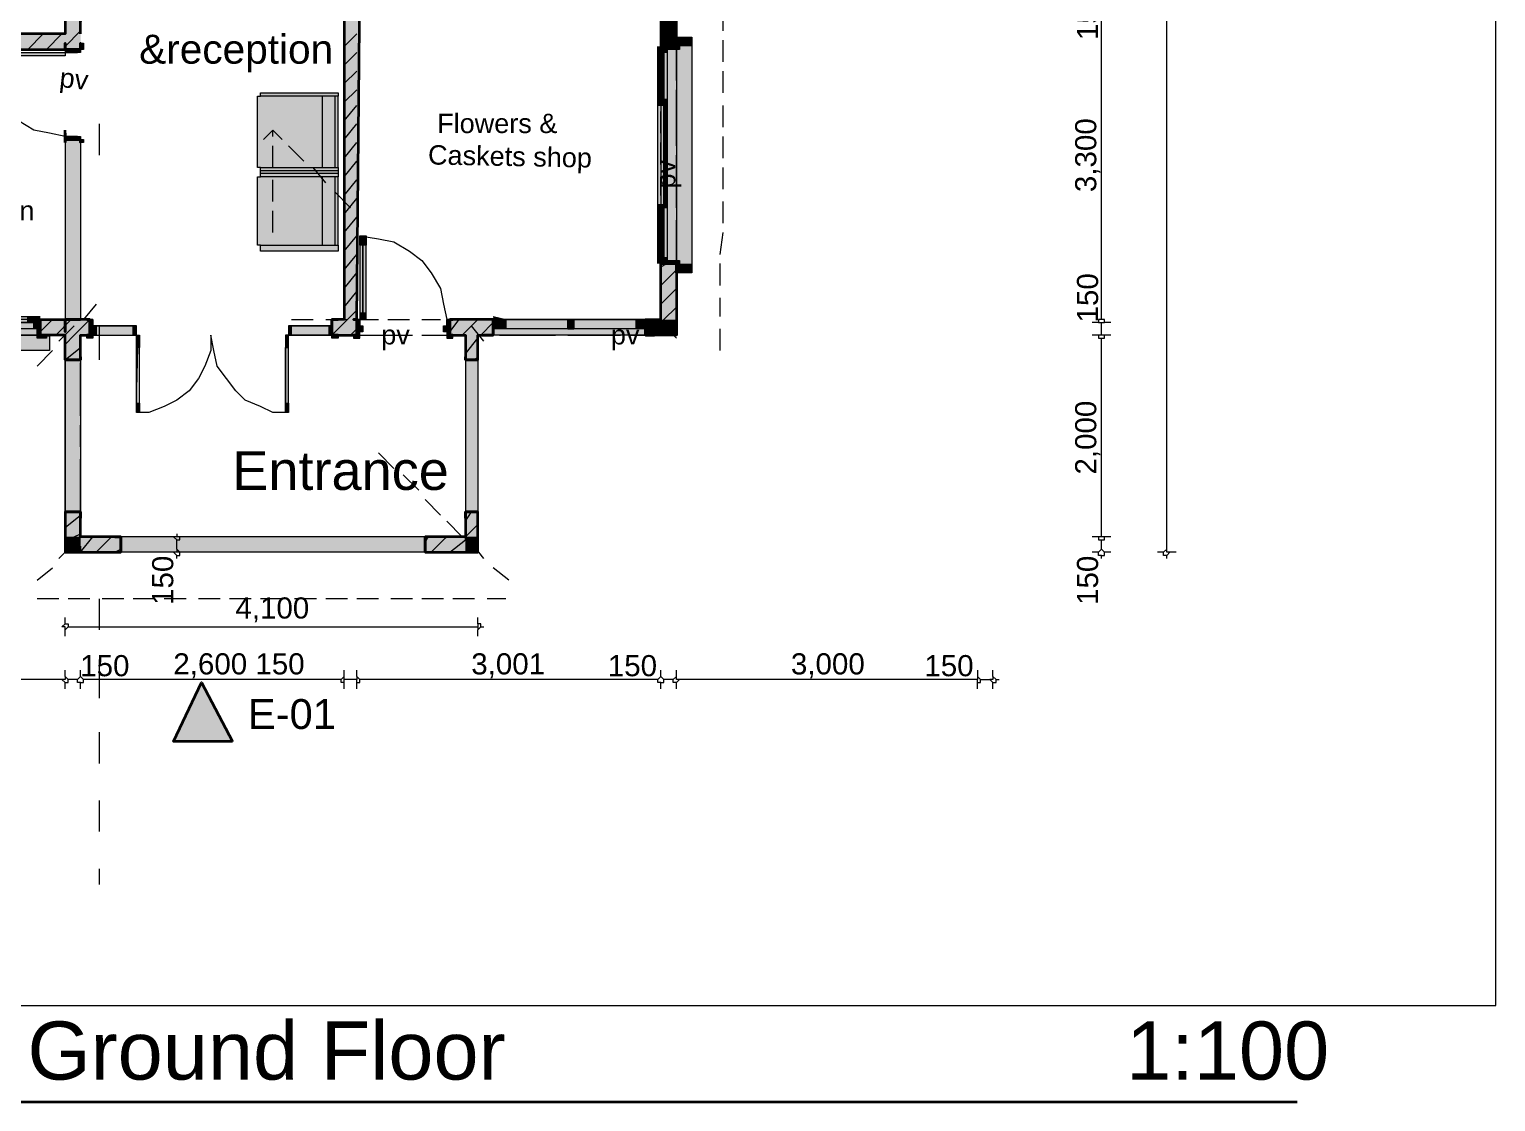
# Model space of a CAD drawing. Header units: millimetres. Extents: x 10281558 to 12820273, y 3651177 to 5996333.
# Drawn here: x 11347611 to 12801807, y 3688085 to 4751418 of the extents above; entities that cross this region are included whole.
import ezdxf

# ---------------------------------------------------------------- set-up
doc = ezdxf.new("R2010")
doc.units = ezdxf.units.MM
doc.layers.add('PDF_Geometry', color=7, linetype='Continuous', true_color=0x029e21)
doc.layers.add('PDF_Solid Fills', color=7, linetype='Continuous', true_color=0xffffff)
doc.layers.add('PDF_Text', color=7, linetype='Continuous')
doc.styles.add('PDF ArialMT', font='arial.ttf')

msp = doc.modelspace()

# ---------------------------------------------------------------- linework, layer by layer
at = {"layer": 'PDF_Geometry', "color": 123, "lineweight": 18, "true_color": 0x70cdbd}
for points in [[(10379685, 3783492), (12801807, 3783492), (12801807, 5980945), (10382763, 5980945)], [(11364538, 5762431), (11989304, 5762431), (11989304, 5506984), (12303225, 5506984), (12303225, 4912995), (11989304, 4912995), (11989304, 4448268), (11792333, 4448268), (11792333, 4232831), (11383004, 4232831), (11383004, 4448268), (10869034, 4448268), (10869034, 5137665), (10733616, 5137665), (10733616, 5506984), (11364538, 5506984)]]:
    msp.add_lwpolyline(points, close=True, dxfattribs=at)
at = {"layer": 'PDF_Geometry', "color": 7, "lineweight": 13}
for points in [[(12484808, 4232831), (12478652, 4232831), (12475575, 4232831), (12475575, 4235909), (12475575, 5759353), (12472497, 5759353), (12472497, 5762431), (12475575, 5765508), (12478652, 5762431), (12484808, 5762431)], [(12420177, 4460578), (12414021, 4460578), (12414021, 4463656), (12410944, 4463656), (12410944, 4789889), (12414021, 4789889), (12414021, 4792966)], [(12410944, 4463656), (12407866, 4463656), (12407866, 4460578), (12401711, 4460578)], [(12407866, 4460578), (12410944, 4460578)], [(12420177, 4448268), (12414021, 4448268), (12410944, 4448268), (12410944, 4460578), (12414021, 4460578)], [(12410944, 4448268), (12407866, 4448268), (12401711, 4448268)], [(12407866, 4448268), (12407866, 4445190), (12410944, 4445190)], [(12420177, 4248220), (12414021, 4248220), (12410944, 4248220), (12410944, 4445190), (12414021, 4445190), (12414021, 4448268)], [(11493800, 4251297), (11493800, 4248220), (11490722, 4248220), (11484567, 4248220)], [(11490722, 4248220), (11493800, 4245142)], [(11503033, 4232831), (11496877, 4232831), (11493800, 4235909), (11493800, 4245142), (11496877, 4245142), (11496877, 4248220)], [(12410944, 4248220), (12407866, 4248220), (12401711, 4248220)], [(12407866, 4248220), (12407866, 4245142), (12410944, 4245142)], [(12420177, 4232831), (12414021, 4232831), (12410944, 4235909), (12410944, 4245142), (12414021, 4245142), (12414021, 4248220)], [(11493800, 4226676), (11493800, 4229754), (11490722, 4232831), (11484567, 4232831)], [(11493800, 4235909), (11493800, 4232831), (11490722, 4232831)], [(11493800, 4229754), (11496877, 4229754), (11496877, 4232831)], [(12410944, 4226676), (12410944, 4229754), (12407866, 4229754), (12407866, 4232831), (12401711, 4232831)], [(12410944, 4235909), (12407866, 4232831)], [(12410944, 4229754), (12414021, 4229754), (12414021, 4232831)], [(12475575, 4226676), (12475575, 4229754), (12472497, 4229754), (12472497, 4232831), (12466342, 4232831)], [(12475575, 4235909), (12472497, 4232831)], [(12475575, 4229754), (12478652, 4232831)], [(11386081, 4158967), (11383004, 4155890), (11383004, 4158967), (11379926, 4158967), (11383004, 4162045), (11383004, 4168200)], [(11383004, 4162045), (11386081, 4162045), (11386081, 4158967), (11792333, 4158967), (11792333, 4155890), (11795411, 4158967), (11795411, 4162045), (11792333, 4162045), (11792333, 4158967)], [(11792333, 4162045), (11792333, 4168200)], [(11383004, 4149734), (11383004, 4155890)], [(11792333, 4149734), (11792333, 4155890)], [(11795411, 4158967), (11798488, 4158967)], [(11383004, 4097414), (11383004, 4103569), (11379926, 4106647), (11186033, 4106647), (11182956, 4109725), (11182956, 4115880)], [(11398392, 4097414), (11398392, 4103569), (11395314, 4103569), (11395314, 4106647), (11386081, 4106647), (11383004, 4109725), (11383004, 4115880)], [(11659994, 4097414), (11659994, 4103569), (11656916, 4103569), (11656916, 4106647), (11401470, 4106647), (11398392, 4109725), (11398392, 4115880)], [(11672304, 4097414), (11672304, 4103569), (11672304, 4106647), (11659994, 4106647), (11659994, 4109725), (11659994, 4115880)], [(11973915, 4097414), (11973915, 4103569), (11970838, 4103569), (11970838, 4106647), (11675382, 4106647), (11672304, 4109725), (11672304, 4115880)], [(11989304, 4097414), (11989304, 4103569), (11986226, 4103569), (11986226, 4106647), (11976993, 4106647), (11973915, 4109725), (11973915, 4115880)], [(12287837, 4097414), (12287837, 4103569), (12287837, 4106647), (11992381, 4106647), (11989304, 4106647), (11989304, 4109725), (11989304, 4115880)], [(12287837, 4115880), (12287837, 4109725), (12290915, 4106647), (12300148, 4106647), (12303225, 4103569), (12306303, 4103569), (12306303, 4106647), (12303225, 4109725), (12303225, 4106647), (12300148, 4106647)], [(12303225, 4109725), (12303225, 4115880)], [(11383004, 4109725), (11383004, 4106647), (11379926, 4106647)], [(11383004, 4103569), (11386081, 4103569), (11386081, 4106647)], [(11398392, 4109725), (11395314, 4106647)], [(11398392, 4103569), (11401470, 4103569), (11401470, 4106647)], [(11659994, 4109725), (11656916, 4106647)], [(11659994, 4103569), (11659994, 4106647)], [(11672304, 4109725), (11672304, 4106647)], [(11672304, 4103569), (11675382, 4103569), (11675382, 4106647)], [(11973915, 4109725), (11970838, 4106647)], [(11973915, 4103569), (11976993, 4103569), (11976993, 4106647)], [(11989304, 4109725), (11986226, 4106647)], [(11989304, 4103569), (11992381, 4106647)], [(12287837, 4109725), (12287837, 4106647)], [(12287837, 4103569), (12290915, 4103569), (12290915, 4106647)], [(12303225, 4097414), (12303225, 4103569)], [(12306303, 4106647), (12309381, 4106647)]]:
    msp.add_lwpolyline(points, dxfattribs=at)
at = {"layer": 'PDF_Geometry', "color": 7, "lineweight": 35}
for points in [[(11398392, 4768345), (11392237, 4768345), (11398392, 4768345), (11392237, 4768345), (11383004, 4768345), (11392237, 4768345), (11383004, 4768345), (11383004, 4746801), (11182956, 4746801), (11182956, 4888374), (11182956, 4903762), (11182956, 4986859), (11293751, 4986859), (11293751, 4999170), (11293751, 4986859), (11290674, 4986859), (11293751, 4986859)], [(11672304, 4463656), (11675382, 4792966), (11973915, 4792966), (11973915, 4734491), (11980071, 4734491), (11989304, 4734491), (11980071, 4734491), (11989304, 4734491), (11989304, 4814510), (11980071, 4814510), (11989304, 4814510), (11989304, 4805277), (11989304, 4814510), (11989304, 4808355)], [(11659994, 4808355), (11659994, 4802199), (11659994, 4808355), (11663071, 4808355), (11659994, 4808355), (11659994, 4463656), (11647683, 4463656), (11647683, 4457501), (11647683, 4448268), (11672304, 4448268)], [(11398392, 4746801), (11398392, 4768345), (11392237, 4768345), (11398392, 4768345), (11398392, 4759112), (11398392, 4768345), (11398392, 4762190)], [(11182956, 4731413), (11383004, 4731413), (11383004, 4737568), (11383004, 4731413), (11383004, 4737568)], [(11383004, 4731413), (11395314, 4731413), (11383004, 4731413), (11395314, 4731413), (11398392, 4731413), (11398392, 4737568), (11398392, 4731413), (11398392, 4737568)], [(11398392, 4731413), (11395314, 4731413), (11398392, 4731413)], [(11973915, 4734491), (11980071, 4734491), (11973915, 4734491)], [(11989304, 4734491), (11989304, 4740646)], [(11383004, 4648316), (11383004, 4642161), (11383004, 4651394)], [(11392237, 4642161), (11383004, 4642161), (11392237, 4642161)], [(11392237, 4642161), (11383004, 4642161), (11392237, 4642161), (11398392, 4642161), (11395314, 4642161), (11398392, 4642161), (11398392, 4639083), (11398392, 4642161)], [(11395314, 4642161), (11383004, 4642161), (11395314, 4642161)], [(11383004, 4639083), (11383004, 4642161), (11383004, 4639083)], [(11967760, 4448268), (11958527, 4448268), (11967760, 4448268), (11958527, 4448268), (11958527, 4454423), (11958527, 4448268), (11958527, 4454423), (11958527, 4463656), (11958527, 4454423), (11958527, 4463656), (11973915, 4463656), (11973915, 4519054), (11980071, 4519054), (11973915, 4519054), (11980071, 4519054), (11989304, 4519054), (11980071, 4519054), (11989304, 4519054), (11989304, 4463656), (11989304, 4448268), (11958527, 4448268), (11958527, 4454423), (11958527, 4448268)], [(11989304, 4519054), (11989304, 4512899)], [(11358382, 4448268), (11358382, 4454423), (11358382, 4448268), (11358382, 4454423), (11358382, 4463656), (11358382, 4454423), (11358382, 4463656), (11383004, 4463656), (11383004, 4451345), (11383004, 4463656), (11383004, 4454423)], [(11398392, 4423647), (11398392, 4426724), (11398392, 4423647), (11383004, 4423647), (11398392, 4423647), (11383004, 4423647), (11383004, 4448268), (11358382, 4448268), (11358382, 4454423), (11358382, 4448268), (11367615, 4448268), (11358382, 4448268), (11364538, 4448268)], [(11398392, 4426724), (11398392, 4423647), (11398392, 4448268), (11407625, 4448268), (11407625, 4457501), (11407625, 4463656), (11398392, 4463656), (11392237, 4463656), (11383004, 4463656), (11392237, 4463656), (11383004, 4463656), (11392237, 4463656), (11383004, 4463656)], [(11392237, 4463656), (11398392, 4463656)], [(11407625, 4448268), (11404547, 4448268), (11407625, 4448268), (11407625, 4457501), (11407625, 4463656), (11404547, 4463656), (11407625, 4463656), (11404547, 4463656)], [(11407625, 4463656), (11407625, 4457501), (11407625, 4448268), (11404547, 4448268)], [(11647683, 4448268), (11653838, 4448268), (11647683, 4448268), (11647683, 4457501), (11647683, 4463656), (11653838, 4463656), (11647683, 4463656), (11653838, 4463656)], [(11647683, 4463656), (11647683, 4457501), (11647683, 4448268), (11653838, 4448268)], [(11669226, 4463656), (11672304, 4463656), (11669226, 4463656), (11672304, 4463656), (11672304, 4451345), (11672304, 4448268), (11672304, 4451345), (11672304, 4463656), (11672304, 4451345), (11672304, 4448268), (11669226, 4448268), (11672304, 4448268), (11669226, 4448268)], [(11807721, 4448268), (11807721, 4454423), (11807721, 4448268), (11807721, 4454423), (11807721, 4463656), (11807721, 4454423), (11807721, 4463656), (11764634, 4463656), (11767712, 4463656), (11764634, 4463656), (11767712, 4463656)], [(11764634, 4463656), (11764634, 4451345), (11764634, 4463656), (11764634, 4451345), (11764634, 4448268), (11767712, 4448268), (11764634, 4448268), (11767712, 4448268)], [(11764634, 4448268), (11764634, 4451345), (11764634, 4448268), (11780022, 4448268), (11780022, 4423647), (11780022, 4426724)], [(11780022, 4423647), (11780022, 4426724), (11780022, 4423647), (11792333, 4423647), (11780022, 4423647), (11792333, 4423647), (11792333, 4448268), (11807721, 4448268), (11807721, 4454423), (11807721, 4448268), (11798488, 4448268), (11807721, 4448268), (11801566, 4448268)], [(11432246, 4248220), (11438402, 4248220), (11432246, 4248220), (11438402, 4248220), (11438402, 4232831), (11438402, 4248220), (11416858, 4248220), (11398392, 4248220), (11398392, 4272841), (11383004, 4272841), (11383004, 4232831), (11398392, 4232831), (11416858, 4232831), (11438402, 4232831), (11438402, 4248220)], [(11398392, 4272841), (11398392, 4266686)], [(11780022, 4266686), (11780022, 4272841), (11780022, 4266686), (11780022, 4272841), (11780022, 4248220), (11758479, 4248220), (11740013, 4248220), (11740013, 4232831), (11740013, 4248220), (11743090, 4248220), (11740013, 4248220)], [(11743090, 4248220), (11740013, 4248220), (11740013, 4232831), (11758479, 4232831), (11792333, 4232831), (11792333, 4248220), (11792333, 4272841), (11780022, 4272841), (11792333, 4272841), (11780022, 4272841)]]:
    msp.add_lwpolyline(points, dxfattribs=at)
at = {"layer": 'PDF_Geometry', "color": 7, "lineweight": 0, "true_color": 0xffffff}
for points, const_width in [([(11981609, 4903762), (11981609, 4814510), (11981609, 4734491)], 15388), ([(11973915, 4725258), (11973915, 4682170), (11973915, 4676015)], 6155), ([(11978532, 4676015), (11978532, 4632928), (11978532, 4626772)], 3078), ([(11978532, 4623695), (11978532, 4577530), (11978532, 4574452)], 3078), ([(11973915, 4574452), (11973915, 4528287), (11973915, 4525209)], 6155)]:
    msp.add_lwpolyline(points, dxfattribs=dict(at, const_width=const_width))
at = {"layer": 'PDF_Geometry', "color": 23, "lineweight": 13, "true_color": 0xbf8080}
for points in [[(12035469, 4771423), (12035469, 4749879)], [(12035469, 4740646), (12035469, 4719102)], [(12035469, 4709869), (12035469, 4688326)], [(12035469, 4676015), (12035469, 4654471)], [(11598440, 4642161), (11589207, 4651394), (11579974, 4642161)], [(11589207, 4645238), (11589207, 4651394)], [(12035469, 4645238), (12035469, 4623695)], [(11589207, 4614462), (11589207, 4636005)], [(11619984, 4620617), (11604596, 4636005)], [(11641528, 4599073), (11629217, 4614462)], [(12035469, 4614462), (12035469, 4592918)], [(11589207, 4580607), (11589207, 4602151)], [(11666149, 4574452), (11650761, 4589840)], [(11589207, 4549831), (11589207, 4571374)], [(12035469, 4580607), (12035469, 4559064)], [(12035469, 4549831), (12032391, 4528287)], [(12032391, 4519054), (12032391, 4497510)], [(11413780, 4479044), (11401470, 4463656)], [(12032391, 4485200), (12032391, 4466734)], [(11392237, 4457501), (11376848, 4442113)], [(11798488, 4442113), (11786178, 4457501)], [(11989304, 4445190), (11973915, 4460578)], [(12032391, 4454423), (12032391, 4432880)], [(11370693, 4432880), (11355305, 4417491)], [(11709236, 4315928), (11693848, 4331317)], [(11733857, 4294385), (11718469, 4309773)], [(11755401, 4269763), (11740013, 4285152)], [(11776945, 4248220), (11761556, 4263608)], [(11376848, 4226676), (11392237, 4242064)], [(11798488, 4226676), (11786178, 4242064)], [(11355305, 4205132), (11370693, 4217443)], [(11823110, 4205132), (11807721, 4217443)], [(11376848, 4186666), (11355305, 4186666)], [(11407625, 4186666), (11386081, 4186666)], [(11441479, 4186666), (11419936, 4186666)], [(11472256, 4186666), (11450712, 4186666)], [(11503033, 4186666), (11481489, 4186666)], [(11536887, 4186666), (11515343, 4186666)], [(11567664, 4186666), (11546120, 4186666)], [(11598440, 4186666), (11576897, 4186666)], [(11632295, 4186666), (11610751, 4186666)], [(11663071, 4186666), (11641528, 4186666)], [(11693848, 4186666), (11672304, 4186666)], [(11727702, 4186666), (11706158, 4186666)], [(11758479, 4186666), (11736935, 4186666)], [(11789255, 4186666), (11767712, 4186666)], [(11820032, 4186666), (11801566, 4186666)]]:
    msp.add_lwpolyline(points, dxfattribs=at)
at = {"layer": 'PDF_Geometry', "color": 132, "lineweight": 18, "true_color": 0x00bfbf}
for points in [[(11973915, 4743724), (11973915, 4765267)], [(11989304, 4731413), (11989304, 4752957)], [(11973915, 4712947), (11973915, 4734491)], [(11989304, 4700636), (11989304, 4722180)], [(11973915, 4682170), (11973915, 4700636)], [(11989304, 4669860), (11989304, 4691403)], [(11973915, 4648316), (11973915, 4669860)], [(11989304, 4636005), (11989304, 4657549)], [(11973915, 4617539), (11973915, 4639083)], [(11989304, 4605229), (11989304, 4626772)], [(11973915, 4586763), (11973915, 4605229)], [(11989304, 4574452), (11989304, 4595996)], [(11973915, 4552908), (11973915, 4574452)], [(11989304, 4540598), (11989304, 4562141)], [(11973915, 4522132), (11973915, 4543675)], [(11989304, 4509821), (11989304, 4531365)], [(11973915, 4491355), (11973915, 4512899)], [(11989304, 4479044), (11989304, 4500588)], [(11958527, 4463656), (11973915, 4463656), (11973915, 4479044)], [(11976993, 4448268), (11989304, 4448268), (11989304, 4466734)], [(11355305, 4463656), (11376848, 4463656)], [(11386081, 4463656), (11407625, 4463656)], [(11607673, 4463656), (11629217, 4463656)], [(11641528, 4463656), (11663071, 4463656)], [(11672304, 4463656), (11693848, 4463656)], [(11703081, 4463656), (11724624, 4463656)], [(11736935, 4463656), (11755401, 4463656)], [(11767712, 4463656), (11789255, 4463656)], [(11798488, 4463656), (11820032, 4463656)], [(11832343, 4463656), (11850809, 4463656)], [(11863119, 4463656), (11884663, 4463656)], [(11893896, 4463656), (11915440, 4463656)], [(11927750, 4463656), (11946216, 4463656)], [(11336839, 4448268), (11358382, 4448268)], [(11383004, 4448268), (11383004, 4439035), (11383004, 4448268), (11370693, 4448268)], [(11398392, 4432880), (11398392, 4448268), (11407625, 4448268)], [(11398392, 4448268), (11398392, 4439035)], [(11419936, 4448268), (11441479, 4448268)], [(11610751, 4448268), (11632295, 4448268)], [(11641528, 4448268), (11663071, 4448268)], [(11672304, 4448268), (11693848, 4448268)], [(11706158, 4448268), (11727702, 4448268)], [(11736935, 4448268), (11758479, 4448268)], [(11767712, 4448268), (11780022, 4448268), (11780022, 4432880)], [(11807721, 4448268), (11792333, 4448268), (11792333, 4439035)], [(11816954, 4448268), (11838498, 4448268)], [(11847731, 4448268), (11869275, 4448268)], [(11881585, 4448268), (11903129, 4448268)], [(11912362, 4448268), (11933906, 4448268)], [(11943139, 4448268), (11964682, 4448268)], [(11383004, 4408258), (11383004, 4429802), (11383004, 4408258)], [(11398392, 4429802), (11398392, 4408258)], [(11792333, 4429802), (11792333, 4408258)], [(11398392, 4377482), (11398392, 4399025), (11398392, 4420569)], [(11780022, 4420569), (11780022, 4399025)], [(11383004, 4377482), (11383004, 4399025), (11383004, 4377482)], [(11792333, 4399025), (11792333, 4377482)], [(11398392, 4368249), (11398392, 4389792)], [(11780022, 4389792), (11780022, 4368249)], [(11383004, 4343627), (11383004, 4365171), (11383004, 4343627)], [(11398392, 4365171), (11398392, 4343627)], [(11792333, 4365171), (11792333, 4343627)], [(11398392, 4337472), (11398392, 4359016)], [(11780022, 4359016), (11780022, 4337472)], [(11383004, 4312851), (11383004, 4334394), (11383004, 4312851)], [(11398392, 4334394), (11398392, 4312851)], [(11792333, 4334394), (11792333, 4312851)], [(11398392, 4282074), (11398392, 4303618), (11398392, 4325161)], [(11780022, 4325161), (11780022, 4303618)], [(11383004, 4282074), (11383004, 4303618), (11383004, 4282074)], [(11398392, 4272841), (11398392, 4294385)], [(11780022, 4294385), (11780022, 4272841)], [(11792333, 4303618), (11792333, 4282074)], [(11383004, 4251297), (11383004, 4269763), (11383004, 4251297)], [(11398392, 4269763), (11398392, 4251297)], [(11407625, 4248220), (11398392, 4248220), (11398392, 4263608)], [(11780022, 4263608), (11780022, 4248220), (11767712, 4248220)], [(11792333, 4269763), (11792333, 4251297)], [(11441479, 4248220), (11419936, 4248220)], [(11472256, 4248220), (11450712, 4248220)], [(11503033, 4248220), (11481489, 4248220)], [(11536887, 4248220), (11515343, 4248220)], [(11567664, 4248220), (11546120, 4248220)], [(11598440, 4248220), (11576897, 4248220)], [(11632295, 4248220), (11610751, 4248220)], [(11663071, 4248220), (11641528, 4248220)], [(11693848, 4248220), (11672304, 4248220)], [(11727702, 4248220), (11706158, 4248220)], [(11758479, 4248220), (11736935, 4248220)], [(11392237, 4232831), (11383004, 4232831), (11383004, 4238987), (11383004, 4232831)], [(11398392, 4238987), (11398392, 4232831)], [(11423013, 4232831), (11404547, 4232831)], [(11456868, 4232831), (11435324, 4232831)], [(11487644, 4232831), (11466101, 4232831)], [(11518421, 4232831), (11499955, 4232831)], [(11552275, 4232831), (11530732, 4232831)], [(11583052, 4232831), (11561508, 4232831)], [(11613829, 4232831), (11595363, 4232831)], [(11647683, 4232831), (11626139, 4232831)], [(11678459, 4232831), (11656916, 4232831)], [(11709236, 4232831), (11687692, 4232831)], [(11743090, 4232831), (11721547, 4232831)], [(11773867, 4232831), (11752323, 4232831)], [(11792333, 4238987), (11792333, 4232831), (11783100, 4232831)]]:
    msp.add_lwpolyline(points, dxfattribs=at)
at = {"layer": 'PDF_Geometry', "color": 11, "lineweight": 13, "true_color": 0xfd8279}
for points in [[(11346072, 4731413), (11361460, 4746801)], [(11364538, 4731413), (11379926, 4746801)], [(11383004, 4731413), (11383004, 4734491), (11398392, 4749879)], [(11659994, 4734491), (11672304, 4746801)], [(11973915, 4734491), (11989304, 4749879)], [(11659994, 4716025), (11672304, 4728335)], [(11659994, 4697559), (11672304, 4709869)], [(11659994, 4679093), (11672304, 4691403)], [(11659994, 4660627), (11672304, 4676015)], [(11659994, 4642161), (11672304, 4657549)], [(11383004, 4642161), (11383004, 4642161)], [(11659994, 4623695), (11672304, 4639083)], [(11659994, 4605229), (11672304, 4620617)], [(11659994, 4586763), (11672304, 4602151)], [(11659994, 4568297), (11672304, 4583685)], [(11659994, 4549831), (11672304, 4565219)], [(11659994, 4531365), (11672304, 4546753)], [(11659994, 4512899), (11672304, 4528287)], [(11659994, 4494433), (11672304, 4509821)], [(11973915, 4515976), (11980071, 4519054)], [(11973915, 4497510), (11989304, 4512899)], [(11973915, 4479044), (11989304, 4494433)], [(11659994, 4475967), (11672304, 4491355)], [(11647683, 4448268), (11663071, 4463656), (11672304, 4472889)], [(11961605, 4448268), (11973915, 4460578), (11976993, 4463656), (11989304, 4475967)], [(11358382, 4451345), (11370693, 4463656)], [(11373771, 4448268), (11389159, 4463656)], [(11383004, 4439035), (11392237, 4448268), (11407625, 4463656)], [(11666149, 4448268), (11672304, 4454423)], [(11764634, 4451345), (11773867, 4463656)], [(11776945, 4448268), (11792333, 4463656)], [(11795411, 4448268), (11807721, 4460578)], [(11980071, 4448268), (11983148, 4451345), (11989304, 4457501)], [(11383004, 4423647), (11398392, 4435957)], [(11780022, 4429802), (11792333, 4445190)], [(11789255, 4423647), (11792333, 4426724)], [(11383004, 4257453), (11398392, 4269763)], [(11780022, 4263608), (11786178, 4272841)], [(11383004, 4238987), (11392237, 4248220), (11398392, 4251297)], [(11395314, 4232831), (11398392, 4232831), (11410703, 4248220)], [(11413780, 4232831), (11416858, 4235909), (11429169, 4248220)], [(11740013, 4242064), (11743090, 4248220)], [(11746168, 4232831), (11758479, 4245142), (11761556, 4248220)], [(11764634, 4232831), (11780022, 4245142), (11780022, 4248220), (11792333, 4260530)], [(11432246, 4232831), (11438402, 4235909)], [(11783100, 4232831), (11789255, 4238987), (11792333, 4242064)]]:
    msp.add_lwpolyline(points, dxfattribs=at)
at = {"layer": 'PDF_Geometry', "color": 7, "lineweight": 35}
for points in [[(11989304, 4743724), (11989304, 4734491), (11980071, 4734491), (11989304, 4734491)], [(11395314, 4642161), (11383004, 4642161), (11392237, 4642161), (11398392, 4642161)], [(11989304, 4509821), (11989304, 4519054), (11980071, 4519054), (11989304, 4519054)], [(11398392, 4266686), (11398392, 4272841), (11383004, 4272841), (11398392, 4272841)]]:
    msp.add_lwpolyline(points, close=True, dxfattribs=at)
at = {"layer": 'PDF_Geometry', "color": 123, "lineweight": 20, "true_color": 0x70cdbd}
for points in [[(11989304, 4719102), (11989304, 4749879)], [(11989304, 4651394), (11989304, 4685248)], [(11989304, 4583685), (11989304, 4617539)], [(11989304, 4519054), (11989304, 4549831)], [(11949294, 4448268), (11989304, 4448268), (11989304, 4482122)], [(11346072, 4448268), (11376848, 4448268)], [(11383004, 4423647), (11383004, 4448268), (11383004, 4423647)], [(11413780, 4448268), (11444557, 4448268)], [(11613829, 4448268), (11644605, 4448268)], [(11681537, 4448268), (11712314, 4448268)], [(11749246, 4448268), (11780022, 4448268)], [(11792333, 4448268), (11792333, 4423647)], [(11813877, 4448268), (11847731, 4448268)], [(11881585, 4448268), (11915440, 4448268)], [(11383004, 4359016), (11383004, 4389792), (11383004, 4359016)], [(11792333, 4389792), (11792333, 4355938)], [(11383004, 4291307), (11383004, 4322084), (11383004, 4291307)], [(11792333, 4322084), (11792333, 4291307)], [(11404547, 4232831), (11383004, 4232831), (11383004, 4254375), (11383004, 4232831)], [(11792333, 4254375), (11792333, 4232831), (11773867, 4232831)], [(11469178, 4232831), (11438402, 4232831)], [(11536887, 4232831), (11506110, 4232831)], [(11604596, 4232831), (11573819, 4232831)], [(11672304, 4232831), (11638450, 4232831)], [(11740013, 4232831), (11706158, 4232831)]]:
    msp.add_lwpolyline(points, dxfattribs=at)
at = {"layer": 'PDF_Geometry', "color": 30, "lineweight": 18, "true_color": 0xff6600}
for points in [[(11989304, 4743724), (12004692, 4743724), (12004692, 4509821), (11989304, 4509821)], [(11383004, 4645238), (11367615, 4648316), (11352227, 4651394), (11336839, 4660627), (11324528, 4669860), (11312217, 4682170), (11306062, 4697559), (11299907, 4712947), (11299907, 4728335), (11383004, 4728335), (11383004, 4725258), (11299907, 4725258), (11299907, 4728335)], [(11383004, 4731413), (11383004, 4737568), (11383004, 4731413)], [(11970838, 4676015), (11970838, 4728335)], [(11973915, 4734491), (11973915, 4519054)], [(11989304, 4734491), (11989304, 4731413), (11980071, 4731413), (11980071, 4734491), (11989304, 4734491), (11989304, 4722180)], [(11980071, 4728335), (11980071, 4676015)], [(11989304, 4700636), (11989304, 4679093)], [(11970838, 4574452), (11970838, 4626772), (11970838, 4682170)], [(11980071, 4682170), (11980071, 4626772), (11980071, 4574452)], [(11989304, 4657549), (11989304, 4639083)], [(11383004, 4642161), (11383004, 4463656)], [(11383004, 4642161), (11383004, 4639083), (11383004, 4642161)], [(11398392, 4642161), (11398392, 4463656)], [(11989304, 4617539), (11989304, 4595996)], [(11970838, 4525209), (11970838, 4577530)], [(11980071, 4577530), (11980071, 4525209)], [(11989304, 4574452), (11989304, 4552908)], [(11675382, 4546753), (11681537, 4546753), (11681537, 4537520), (11675382, 4537520), (11675382, 4546753), (11693848, 4543675), (11709236, 4540598), (11724624, 4531365), (11736935, 4522132), (11746168, 4509821), (11755401, 4494433), (11758479, 4479044), (11761556, 4463656)], [(11678459, 4537520), (11678459, 4469811)], [(11989304, 4531365), (11989304, 4519054), (11980071, 4519054), (11980071, 4522132), (11989304, 4522132), (11989304, 4519054)], [(11315295, 4466734), (11352227, 4466734)], [(11358382, 4463656), (11207577, 4463656)], [(11352227, 4454423), (11315295, 4454423)], [(11358382, 4448268), (11355305, 4448268), (11355305, 4454423), (11358382, 4454423), (11358382, 4448268), (11333761, 4448268)], [(11410703, 4463656), (11404547, 4463656), (11410703, 4463656)], [(11413780, 4457501), (11450712, 4457501)], [(11644605, 4457501), (11607673, 4457501)], [(11647683, 4457501), (11647683, 4463656), (11647683, 4457501)], [(11647683, 4463656), (11653838, 4463656), (11647683, 4463656)], [(11675382, 4463656), (11669226, 4463656), (11675382, 4463656)], [(11761556, 4463656), (11767712, 4463656), (11761556, 4463656)], [(11958527, 4463656), (11807721, 4463656)], [(11820032, 4463656), (11881585, 4463656)], [(11881585, 4454423), (11820032, 4454423)], [(11887741, 4463656), (11949294, 4463656)], [(11949294, 4454423), (11887741, 4454423)], [(11367615, 4448268), (11367615, 4432880), (11198344, 4432880), (11198344, 4448268)], [(11604596, 4371326), (11601518, 4371326), (11601518, 4380559), (11604596, 4380559), (11604596, 4371326), (11589207, 4371326), (11576897, 4377482), (11561508, 4383637), (11552275, 4392870), (11543042, 4405181), (11533809, 4417491), (11530732, 4432880), (11527654, 4448268), (11527654, 4432880), (11521499, 4417491), (11515343, 4405181), (11506110, 4392870), (11493800, 4383637), (11481489, 4377482), (11466101, 4371326), (11453790, 4371326), (11453790, 4380559), (11456868, 4380559), (11456868, 4371326), (11453790, 4371326)], [(11453790, 4380559), (11453790, 4435957)], [(11601518, 4435957), (11601518, 4380559), (11601518, 4435957)], [(11601518, 4380559), (11601518, 4435957)], [(11958527, 4448268), (11807721, 4448268)], [(11383004, 4423647), (11383004, 4272841)], [(11398392, 4423647), (11398392, 4272841)], [(11780022, 4423647), (11780022, 4272841)], [(11792333, 4423647), (11792333, 4272841)], [(11740013, 4248220), (11438402, 4248220)], [(11740013, 4232831), (11438402, 4232831)]]:
    msp.add_lwpolyline(points, dxfattribs=at)
at = {"layer": 'PDF_Geometry', "color": 30, "lineweight": 20, "true_color": 0xff6600}
for points in [[(11395314, 4731413), (11383004, 4731413), (11383004, 4728335), (11389159, 4728335), (11395314, 4728335)], [(11976993, 4728335), (11976993, 4725258), (11970838, 4725258), (11970838, 4728335)], [(11970838, 4676015), (11970838, 4682170), (11976993, 4682170), (11976993, 4676015)], [(11976993, 4632928), (11976993, 4676015)], [(11395314, 4645238), (11389159, 4645238), (11383004, 4645238), (11383004, 4642161), (11395314, 4642161)], [(11976993, 4626772), (11976993, 4632928), (11980071, 4632928), (11980071, 4626772)], [(11980071, 4626772), (11980071, 4623695), (11976993, 4623695), (11976993, 4626772)], [(11976993, 4577530), (11970838, 4577530), (11970838, 4574452), (11976993, 4574452), (11976993, 4577530), (11976993, 4623695)], [(11976993, 4574452), (11976993, 4577530), (11980071, 4577530), (11980071, 4574452)], [(11970838, 4525209), (11970838, 4528287), (11976993, 4528287), (11976993, 4525209)], [(11352227, 4460578), (11346072, 4460578), (11346072, 4466734), (11352227, 4466734)], [(11407625, 4448268), (11413780, 4448268), (11413780, 4457501), (11407625, 4457501)], [(11450712, 4448268), (11450712, 4457501), (11413780, 4457501), (11413780, 4448268)], [(11450712, 4457501), (11450712, 4448268), (11453790, 4448268), (11453790, 4451345), (11453790, 4457501)], [(11604596, 4457501), (11604596, 4451345), (11604596, 4448268), (11607673, 4448268), (11607673, 4457501)], [(11607673, 4457501), (11644605, 4457501), (11644605, 4448268), (11607673, 4448268)], [(11647683, 4457501), (11644605, 4457501), (11644605, 4448268), (11647683, 4448268)], [(11672304, 4451345), (11672304, 4463656), (11675382, 4463656), (11675382, 4457501), (11678459, 4457501), (11678459, 4451345)], [(11758479, 4451345), (11758479, 4457501), (11761556, 4457501), (11761556, 4463656), (11764634, 4463656), (11764634, 4451345)]]:
    msp.add_lwpolyline(points, close=True, dxfattribs=at)
at = {"layer": 'PDF_Geometry', "color": 7, "lineweight": 0, "true_color": 0xffffff}
for points in [[(11395314, 4728335), (11389159, 4728335), (11395314, 4728335)], [(11395314, 4645238), (11389159, 4645238), (11395314, 4645238)]]:
    msp.add_lwpolyline(points, close=True, dxfattribs=at)
at = {"layer": 'PDF_Geometry', "color": 30, "lineweight": 18, "true_color": 0xff6600}
for points in [[(11395314, 4731413), (11398392, 4731413), (11398392, 4728335), (11395314, 4728335)], [(11398392, 4731413), (11398392, 4737568), (11401470, 4737568), (11401470, 4731413)], [(11989304, 4731413), (11989304, 4740646), (11992381, 4740646), (11992381, 4731413)], [(11395314, 4645238), (11398392, 4645238), (11398392, 4642161), (11395314, 4642161)], [(11401470, 4642161), (11401470, 4639083), (11398392, 4639083), (11398392, 4642161)], [(11675382, 4469811), (11678459, 4469811), (11678459, 4537520), (11675382, 4537520)], [(11678459, 4469811), (11681537, 4469811), (11681537, 4537520), (11678459, 4537520)], [(11992381, 4522132), (11992381, 4512899), (11989304, 4512899), (11989304, 4522132)], [(11681537, 4463656), (11681537, 4469811), (11675382, 4469811), (11675382, 4463656)], [(11407625, 4457501), (11407625, 4463656), (11410703, 4463656), (11410703, 4457501)], [(11672304, 4451345), (11672304, 4448268), (11675382, 4448268), (11675382, 4451345)], [(11761556, 4451345), (11761556, 4448268), (11764634, 4448268), (11764634, 4451345)], [(11355305, 4448268), (11364538, 4448268), (11364538, 4445190), (11355305, 4445190)], [(11410703, 4445190), (11404547, 4445190), (11404547, 4448268), (11410703, 4448268)], [(11456868, 4448268), (11456868, 4435957), (11453790, 4435957), (11453790, 4448268)], [(11453790, 4380559), (11456868, 4380559), (11456868, 4435957), (11453790, 4435957), (11453790, 4380559), (11453790, 4435957)], [(11601518, 4448268), (11601518, 4435957), (11604596, 4435957), (11604596, 4448268)], [(11604596, 4435957), (11601518, 4435957), (11601518, 4380559), (11604596, 4380559)], [(11647683, 4448268), (11653838, 4448268), (11653838, 4445190), (11647683, 4445190)], [(11675382, 4448268), (11669226, 4448268), (11669226, 4445190), (11675382, 4445190)], [(11761556, 4445190), (11767712, 4445190), (11767712, 4448268), (11761556, 4448268)]]:
    msp.add_lwpolyline(points, close=True, dxfattribs=at)
at = {"layer": 'PDF_Geometry', "color": 30, "lineweight": 20, "true_color": 0xff6600}
for points in [[(11980071, 4734491), (11980071, 4728335), (11970838, 4728335), (11970838, 4734491)], [(11970838, 4682170), (11970838, 4725258)], [(11973915, 4725258), (11973915, 4682170)], [(11976993, 4725258), (11976993, 4682170), (11980071, 4682170), (11980071, 4676015), (11976993, 4676015), (11976993, 4682170)], [(11980071, 4676015), (11980071, 4632928)], [(11980071, 4623695), (11980071, 4577530)], [(11970838, 4528287), (11970838, 4574452)], [(11973915, 4574452), (11973915, 4528287)], [(11976993, 4574452), (11976993, 4528287)], [(11970838, 4519054), (11970838, 4525209), (11980071, 4525209), (11980071, 4519054)], [(11358382, 4454423), (11352227, 4454423), (11352227, 4466734), (11358382, 4466734)], [(11807721, 4466734), (11820032, 4463656), (11820032, 4454423), (11807721, 4454423)], [(11881585, 4454423), (11881585, 4463656), (11887741, 4463656), (11887741, 4454423), (11881585, 4454423), (11887741, 4454423)], [(11881585, 4463656), (11887741, 4463656)], [(11958527, 4454423), (11949294, 4454423), (11949294, 4463656), (11958527, 4463656)], [(11413780, 4448268), (11450712, 4448268)], [(11607673, 4448268), (11644605, 4448268)]]:
    msp.add_lwpolyline(points, dxfattribs=at)
at = {"layer": 'PDF_Geometry', "lineweight": 20}
for points in [[(11576897, 4614462), (11573819, 4614462), (11573819, 4685248), (11576897, 4685248)], [(11638450, 4614462), (11638450, 4685248)], [(11650761, 4614462), (11650761, 4685248)], [(11653838, 4614462), (11653838, 4685248)], [(11576897, 4537520), (11573819, 4537520), (11573819, 4605229), (11576897, 4605229)], [(11638450, 4537520), (11638450, 4605229)], [(11650761, 4537520), (11650761, 4605229)], [(11653838, 4537520), (11653838, 4605229)]]:
    msp.add_lwpolyline(points, dxfattribs=at)
for points in [[(11576897, 4685248), (11576897, 4688326), (11653838, 4688326), (11653838, 4685248)], [(11576897, 4608306), (11576897, 4614462), (11653838, 4614462), (11653838, 4608306)], [(11576897, 4605229), (11576897, 4611384), (11653838, 4611384), (11653838, 4605229)], [(11576897, 4531365), (11576897, 4537520), (11653838, 4537520), (11653838, 4531365)]]:
    msp.add_lwpolyline(points, close=True, dxfattribs=at)
at = {"layer": 'PDF_Geometry', "color": 151, "lineweight": 18, "true_color": 0x80c1ff}
for points in [[(11416858, 4657549), (11416858, 4626772)], [(11416858, 4457501), (11416858, 4423647)], [(11416858, 4186666), (11416858, 4155890)], [(11416858, 4122035), (11416858, 4088181)], [(11416858, 4054327), (11416858, 4023550)], [(11416858, 3986618), (11416858, 3955842)], [(11416858, 3918910), (11416858, 3903521)]]:
    msp.add_lwpolyline(points, dxfattribs=at)
at = {"layer": 'PDF_Geometry', "color": 7, "lineweight": 0, "true_color": 0xffffff}
for points in [[(11398392, 4642161), (11383004, 4642161), (11398392, 4642161)], [(11352227, 4460578), (11315295, 4460578), (11352227, 4460578)], [(11453790, 4380559), (11453790, 4380559), (11455329, 4435957)]]:
    msp.add_lwpolyline(points, dxfattribs=at)
at = {"layer": 'PDF_Geometry', "color": 161, "lineweight": 35, "true_color": 0x3fa5ff}
msp.add_lwpolyline([(11549198, 4045094), (11490722, 4045094), (11518421, 4103569)], close=True, dxfattribs=at)
at = {"layer": 'PDF_Geometry', "color": 14, "lineweight": 35, "true_color": 0xa80e02}
msp.add_lwpolyline([(10379685, 3688085), (12604837, 3688085)], dxfattribs=at)
at = {"layer": 'PDF_Solid Fills', "transparency": 33554559}
for points in [[(11672304, 4463656), (11659994, 4463656), (11659994, 4808355)], [(11659994, 4808355), (11675382, 4808355), (11672304, 4463656)], [(11398392, 4731413), (11383004, 4731413), (11383004, 4768345)], [(11383004, 4768345), (11398392, 4768345), (11398392, 4731413)], [(10884422, 4746801), (11383004, 4746801), (11383004, 4746801)], [(11383004, 4731413), (10884422, 4731413), (10884422, 4746801)], [(10884422, 4746801), (11383004, 4746801), (11383004, 4731413)], [(11989304, 4743724), (12004692, 4743724), (12004692, 4743724)], [(12004692, 4743724), (11989304, 4743724), (12004692, 4734491)], [(11989304, 4743724), (12004692, 4734491), (11989304, 4734491)], [(11383004, 4731413), (11383004, 4731413), (10884422, 4731413)], [(11299907, 4728335), (11383004, 4728335), (11383004, 4728335)], [(11383004, 4725258), (11299907, 4725258), (11299907, 4728335)], [(11299907, 4728335), (11383004, 4728335), (11383004, 4725258)], [(11383004, 4737568), (11383004, 4731413), (11383004, 4731413)], [(11383004, 4731413), (11383004, 4731413), (11383004, 4737568)], [(11398392, 4731413), (11398392, 4731413), (11383004, 4731413)], [(11383004, 4731413), (11395314, 4731413), (11395314, 4731413)], [(11395314, 4731413), (11383004, 4731413), (11395314, 4728335)], [(11383004, 4731413), (11395314, 4728335), (11383004, 4728335)], [(11389159, 4728335), (11395314, 4728335), (11395314, 4728335)], [(11395314, 4728335), (11395314, 4728335), (11389159, 4728335)], [(11398392, 4731413), (11395314, 4731413), (11398392, 4728335)], [(11395314, 4731413), (11398392, 4728335), (11395314, 4728335)], [(11401470, 4737568), (11398392, 4737568), (11401470, 4731413)], [(11398392, 4737568), (11401470, 4731413), (11398392, 4731413)], [(11980071, 4734491), (11970838, 4734491), (11980071, 4728335)], [(11970838, 4734491), (11980071, 4728335), (11970838, 4728335)], [(11980071, 4728335), (11970838, 4728335), (11980071, 4676015)], [(11970838, 4728335), (11980071, 4676015), (11970838, 4676015)], [(11976993, 4728335), (11970838, 4728335), (11976993, 4725258)], [(11970838, 4728335), (11976993, 4725258), (11970838, 4725258)], [(11980071, 4734491), (11973915, 4734491), (11980071, 4519054)], [(11973915, 4734491), (11980071, 4519054), (11973915, 4519054)], [(12004692, 4734491), (11980071, 4734491), (12004692, 4519054)], [(11980071, 4734491), (12004692, 4519054), (11980071, 4519054)], [(11989304, 4734491), (11980071, 4734491), (11989304, 4731413)], [(11980071, 4734491), (11989304, 4731413), (11980071, 4731413)], [(11992381, 4740646), (11989304, 4740646), (11992381, 4731413)], [(11989304, 4740646), (11992381, 4731413), (11989304, 4731413)], [(11383004, 4725258), (11383004, 4725258), (11299907, 4725258)], [(11653838, 4685248), (11573819, 4685248), (11653838, 4614462)], [(11573819, 4685248), (11653838, 4614462), (11573819, 4614462)], [(11576897, 4688326), (11653838, 4688326), (11653838, 4688326)], [(11653838, 4688326), (11576897, 4688326), (11653838, 4685248)], [(11576897, 4688326), (11653838, 4685248), (11576897, 4685248)], [(11980071, 4682170), (11970838, 4682170), (11980071, 4626772)], [(11970838, 4682170), (11980071, 4626772), (11970838, 4626772)], [(11980071, 4682170), (11976993, 4682170), (11980071, 4676015)], [(11976993, 4682170), (11980071, 4676015), (11976993, 4676015)], [(11395314, 4642161), (11383004, 4642161), (11383004, 4645238)], [(11383004, 4645238), (11395314, 4645238), (11395314, 4642161)], [(11383004, 4642161), (11398392, 4642161), (11398392, 4642161)], [(11398392, 4642161), (11398392, 4642161), (11383004, 4642161)], [(11383004, 4642161), (11398392, 4642161), (11398392, 4642161)], [(11383004, 4642161), (11398392, 4642161), (11398392, 4642161)], [(11398392, 4463656), (11383004, 4463656), (11383004, 4642161)], [(11383004, 4642161), (11398392, 4642161), (11398392, 4463656)], [(11383004, 4642161), (11383004, 4639083), (11383004, 4639083)], [(11383004, 4639083), (11383004, 4639083), (11383004, 4642161)], [(11395314, 4642161), (11395314, 4642161), (11383004, 4642161)], [(11389159, 4645238), (11395314, 4645238), (11395314, 4645238)], [(11395314, 4645238), (11395314, 4645238), (11389159, 4645238)], [(11398392, 4645238), (11395314, 4645238), (11398392, 4642161)], [(11395314, 4645238), (11398392, 4642161), (11395314, 4642161)], [(11401470, 4642161), (11398392, 4642161), (11401470, 4639083)], [(11398392, 4642161), (11401470, 4639083), (11398392, 4639083)], [(11980071, 4626772), (11970838, 4626772), (11980071, 4574452)], [(11970838, 4626772), (11980071, 4574452), (11970838, 4574452)], [(11980071, 4626772), (11976993, 4626772), (11980071, 4623695)], [(11976993, 4626772), (11980071, 4623695), (11976993, 4623695)], [(11653838, 4608306), (11576897, 4608306), (11576897, 4614462)], [(11576897, 4614462), (11653838, 4614462), (11653838, 4608306)], [(11576897, 4611384), (11653838, 4611384), (11653838, 4611384)], [(11653838, 4611384), (11576897, 4611384), (11653838, 4605229)], [(11576897, 4611384), (11653838, 4605229), (11576897, 4605229)], [(11653838, 4605229), (11573819, 4605229), (11653838, 4537520)], [(11573819, 4605229), (11653838, 4537520), (11573819, 4537520)], [(11653838, 4608306), (11653838, 4608306), (11576897, 4608306)], [(11980071, 4577530), (11970838, 4577530), (11980071, 4525209)], [(11970838, 4577530), (11980071, 4525209), (11970838, 4525209)], [(11976993, 4577530), (11970838, 4577530), (11976993, 4574452)], [(11970838, 4577530), (11976993, 4574452), (11970838, 4574452)], [(11653838, 4531365), (11576897, 4531365), (11576897, 4537520)], [(11576897, 4537520), (11653838, 4537520), (11653838, 4531365)], [(11681537, 4546753), (11675382, 4546753), (11681537, 4537520)], [(11675382, 4546753), (11681537, 4537520), (11675382, 4537520)], [(11678459, 4537520), (11675382, 4537520), (11678459, 4469811)], [(11675382, 4537520), (11678459, 4469811), (11675382, 4469811)], [(11681537, 4537520), (11678459, 4537520), (11681537, 4469811)], [(11678459, 4537520), (11681537, 4469811), (11678459, 4469811)], [(11653838, 4531365), (11653838, 4531365), (11576897, 4531365)], [(11980071, 4525209), (11970838, 4525209), (11980071, 4519054)], [(11970838, 4525209), (11980071, 4519054), (11970838, 4519054)], [(11989304, 4519054), (11973915, 4519054), (11989304, 4463656)], [(11973915, 4519054), (11989304, 4463656), (11973915, 4463656)], [(11989304, 4522132), (11980071, 4522132), (11989304, 4519054)], [(11980071, 4522132), (11989304, 4519054), (11980071, 4519054)], [(11989304, 4522132), (11992381, 4522132), (11992381, 4522132)], [(11992381, 4512899), (11989304, 4512899), (11989304, 4522132)], [(11989304, 4522132), (11992381, 4522132), (11992381, 4512899)], [(12004692, 4509821), (11989304, 4509821), (11989304, 4519054)], [(11989304, 4519054), (12004692, 4519054), (12004692, 4509821)], [(11992381, 4512899), (11992381, 4512899), (11989304, 4512899)], [(12004692, 4509821), (12004692, 4509821), (11989304, 4509821)], [(11315295, 4466734), (11352227, 4466734), (11352227, 4466734)], [(11352227, 4466734), (11315295, 4466734), (11352227, 4460578)], [(11315295, 4466734), (11352227, 4460578), (11315295, 4460578)], [(11352227, 4466734), (11346072, 4466734), (11352227, 4460578)], [(11346072, 4466734), (11352227, 4460578), (11346072, 4460578)], [(11358382, 4466734), (11352227, 4466734), (11358382, 4454423)], [(11352227, 4466734), (11358382, 4454423), (11352227, 4454423)], [(11681537, 4469811), (11675382, 4469811), (11681537, 4463656)], [(11675382, 4469811), (11681537, 4463656), (11675382, 4463656)], [(11807721, 4466734), (11820032, 4463656), (11807721, 4463656)], [(11207577, 4463656), (11358382, 4463656), (11358382, 4463656)], [(11358382, 4454423), (11207577, 4454423), (11207577, 4463656)], [(11207577, 4463656), (11358382, 4463656), (11358382, 4454423)], [(11358382, 4454423), (11358382, 4454423), (11207577, 4454423)], [(11207577, 4454423), (11358382, 4454423), (11358382, 4454423)], [(11358382, 4454423), (11207577, 4454423), (11358382, 4448268)], [(11207577, 4454423), (11358382, 4448268), (11207577, 4448268)], [(11315295, 4460578), (11352227, 4460578), (11352227, 4460578)], [(11352227, 4454423), (11315295, 4454423), (11315295, 4460578)], [(11315295, 4460578), (11352227, 4460578), (11352227, 4454423)], [(11352227, 4454423), (11352227, 4454423), (11315295, 4454423)], [(11358382, 4454423), (11355305, 4454423), (11358382, 4448268)], [(11355305, 4454423), (11358382, 4448268), (11355305, 4448268)], [(11358382, 4463656), (11407625, 4463656), (11407625, 4463656)], [(11407625, 4463656), (11358382, 4463656), (11407625, 4454423)], [(11358382, 4463656), (11407625, 4454423), (11358382, 4454423)], [(11407625, 4448268), (11358382, 4448268), (11358382, 4454423)], [(11358382, 4454423), (11407625, 4454423), (11407625, 4448268)], [(11398392, 4463656), (11398392, 4463656), (11383004, 4463656)], [(11404547, 4463656), (11410703, 4463656), (11410703, 4463656)], [(11410703, 4463656), (11410703, 4463656), (11404547, 4463656)], [(11410703, 4463656), (11407625, 4463656), (11410703, 4457501)], [(11407625, 4463656), (11410703, 4457501), (11407625, 4457501)], [(11413780, 4457501), (11407625, 4457501), (11413780, 4448268)], [(11407625, 4457501), (11413780, 4448268), (11407625, 4448268)], [(11413780, 4457501), (11450712, 4457501), (11450712, 4457501)], [(11450712, 4448268), (11413780, 4448268), (11413780, 4457501)], [(11413780, 4457501), (11450712, 4457501), (11450712, 4448268)], [(11450712, 4457501), (11453790, 4457501), (11453790, 4457501)], [(11453790, 4457501), (11450712, 4457501), (11453790, 4451345)], [(11450712, 4457501), (11453790, 4451345), (11450712, 4451345)], [(11453790, 4448268), (11450712, 4448268), (11450712, 4451345)], [(11450712, 4451345), (11453790, 4451345), (11453790, 4448268)], [(11607673, 4457501), (11604596, 4457501), (11607673, 4451345)], [(11604596, 4457501), (11607673, 4451345), (11604596, 4451345)], [(11607673, 4451345), (11604596, 4451345), (11607673, 4448268)], [(11604596, 4451345), (11607673, 4448268), (11604596, 4448268)], [(11607673, 4457501), (11644605, 4457501), (11644605, 4457501)], [(11644605, 4448268), (11607673, 4448268), (11607673, 4457501)], [(11607673, 4457501), (11644605, 4457501), (11644605, 4448268)], [(11647683, 4457501), (11644605, 4457501), (11647683, 4448268)], [(11644605, 4457501), (11647683, 4448268), (11644605, 4448268)], [(11647683, 4463656), (11672304, 4463656), (11672304, 4463656)], [(11672304, 4448268), (11647683, 4448268), (11647683, 4463656)], [(11647683, 4463656), (11672304, 4463656), (11672304, 4448268)], [(11647683, 4463656), (11647683, 4457501), (11647683, 4457501)], [(11647683, 4457501), (11647683, 4457501), (11647683, 4463656)], [(11647683, 4463656), (11653838, 4463656), (11653838, 4463656)], [(11653838, 4463656), (11653838, 4463656), (11647683, 4463656)], [(11672304, 4463656), (11672304, 4463656), (11659994, 4463656)], [(11669226, 4463656), (11675382, 4463656), (11675382, 4463656)], [(11675382, 4463656), (11675382, 4463656), (11669226, 4463656)], [(11675382, 4463656), (11672304, 4463656), (11675382, 4457501)], [(11672304, 4463656), (11675382, 4457501), (11672304, 4457501)], [(11678459, 4457501), (11672304, 4457501), (11678459, 4451345)], [(11672304, 4457501), (11678459, 4451345), (11672304, 4451345)], [(11675382, 4451345), (11672304, 4451345), (11675382, 4448268)], [(11672304, 4451345), (11675382, 4448268), (11672304, 4448268)], [(11764634, 4457501), (11758479, 4457501), (11764634, 4451345)], [(11758479, 4457501), (11764634, 4451345), (11758479, 4451345)], [(11761556, 4463656), (11767712, 4463656), (11767712, 4463656)], [(11767712, 4463656), (11767712, 4463656), (11761556, 4463656)], [(11764634, 4463656), (11761556, 4463656), (11764634, 4457501)], [(11761556, 4463656), (11764634, 4457501), (11761556, 4457501)], [(11764634, 4451345), (11761556, 4451345), (11764634, 4448268)], [(11761556, 4451345), (11764634, 4448268), (11761556, 4448268)], [(11764634, 4463656), (11807721, 4463656), (11807721, 4463656)], [(11807721, 4448268), (11764634, 4448268), (11764634, 4463656)], [(11764634, 4463656), (11807721, 4463656), (11807721, 4448268)], [(11807721, 4463656), (11958527, 4463656), (11958527, 4463656)], [(11958527, 4448268), (11807721, 4448268), (11807721, 4463656)], [(11807721, 4463656), (11958527, 4463656), (11958527, 4448268)], [(11820032, 4454423), (11807721, 4454423), (11807721, 4463656)], [(11807721, 4463656), (11820032, 4463656), (11820032, 4454423)], [(11820032, 4454423), (11820032, 4454423), (11807721, 4454423)], [(11820032, 4463656), (11881585, 4463656), (11881585, 4463656)], [(11881585, 4454423), (11820032, 4454423), (11820032, 4463656)], [(11820032, 4463656), (11881585, 4463656), (11881585, 4454423)], [(11881585, 4454423), (11881585, 4454423), (11820032, 4454423)], [(11887741, 4463656), (11881585, 4463656), (11887741, 4454423)], [(11881585, 4463656), (11887741, 4454423), (11881585, 4454423)], [(11887741, 4463656), (11881585, 4463656), (11887741, 4454423)], [(11881585, 4463656), (11887741, 4454423), (11881585, 4454423)], [(11887741, 4463656), (11949294, 4463656), (11949294, 4463656)], [(11949294, 4454423), (11887741, 4454423), (11887741, 4463656)], [(11887741, 4463656), (11949294, 4463656), (11949294, 4454423)], [(11949294, 4454423), (11949294, 4454423), (11887741, 4454423)], [(11958527, 4463656), (11949294, 4463656), (11958527, 4454423)], [(11949294, 4463656), (11958527, 4454423), (11949294, 4454423)], [(11958527, 4463656), (11973915, 4463656), (11973915, 4463656)], [(11973915, 4448268), (11958527, 4448268), (11958527, 4463656)], [(11958527, 4463656), (11973915, 4463656), (11973915, 4448268)], [(11989304, 4463656), (11973915, 4463656), (11989304, 4448268)], [(11973915, 4463656), (11989304, 4448268), (11973915, 4448268)], [(11198344, 4448268), (11358382, 4448268), (11358382, 4448268)], [(11358382, 4448268), (11358382, 4448268), (11198344, 4448268)], [(11367615, 4448268), (11367615, 4448268), (11198344, 4448268)], [(11367615, 4448268), (11198344, 4448268), (11358382, 4448268)], [(11367615, 4432880), (11198344, 4432880), (11198344, 4448268)], [(11198344, 4448268), (11367615, 4448268), (11367615, 4432880)], [(11355305, 4448268), (11364538, 4448268), (11364538, 4448268)], [(11364538, 4445190), (11355305, 4445190), (11355305, 4448268)], [(11355305, 4448268), (11364538, 4448268), (11364538, 4445190)], [(11364538, 4445190), (11364538, 4445190), (11355305, 4445190)], [(11407625, 4448268), (11407625, 4448268), (11358382, 4448268)], [(11383004, 4448268), (11398392, 4448268), (11398392, 4448268)], [(11398392, 4423647), (11383004, 4423647), (11383004, 4448268)], [(11383004, 4448268), (11398392, 4448268), (11398392, 4423647)], [(11410703, 4448268), (11404547, 4448268), (11410703, 4445190)], [(11404547, 4448268), (11410703, 4445190), (11404547, 4445190)], [(11450712, 4448268), (11450712, 4448268), (11413780, 4448268)], [(11453790, 4448268), (11453790, 4448268), (11450712, 4448268)], [(11456868, 4448268), (11453790, 4448268), (11456868, 4435957)], [(11453790, 4448268), (11456868, 4435957), (11453790, 4435957)], [(11604596, 4448268), (11601518, 4448268), (11604596, 4435957)], [(11601518, 4448268), (11604596, 4435957), (11601518, 4435957)], [(11604596, 4435957), (11601518, 4435957), (11604596, 4380559)], [(11601518, 4435957), (11604596, 4380559), (11601518, 4380559)], [(11601518, 4435957), (11601518, 4380559), (11601518, 4380559)], [(11601518, 4380559), (11601518, 4380559), (11601518, 4435957)], [(11644605, 4448268), (11644605, 4448268), (11607673, 4448268)], [(11672304, 4448268), (11672304, 4448268), (11647683, 4448268)], [(11653838, 4448268), (11647683, 4448268), (11653838, 4445190)], [(11647683, 4448268), (11653838, 4445190), (11647683, 4445190)], [(11675382, 4448268), (11669226, 4448268), (11675382, 4445190)], [(11669226, 4448268), (11675382, 4445190), (11669226, 4445190)], [(11767712, 4448268), (11761556, 4448268), (11767712, 4445190)], [(11761556, 4448268), (11767712, 4445190), (11761556, 4445190)], [(11807721, 4448268), (11807721, 4448268), (11764634, 4448268)], [(11780022, 4448268), (11792333, 4448268), (11792333, 4448268)], [(11792333, 4423647), (11780022, 4423647), (11780022, 4448268)], [(11780022, 4448268), (11792333, 4448268), (11792333, 4423647)], [(11958527, 4448268), (11958527, 4448268), (11807721, 4448268)], [(11973915, 4448268), (11973915, 4448268), (11958527, 4448268)], [(11367615, 4432880), (11367615, 4432880), (11198344, 4432880)], [(11398392, 4423647), (11398392, 4423647), (11383004, 4423647)], [(11383004, 4423647), (11398392, 4423647), (11398392, 4423647)], [(11398392, 4272841), (11383004, 4272841), (11383004, 4423647)], [(11383004, 4423647), (11398392, 4423647), (11398392, 4272841)], [(11792333, 4423647), (11792333, 4423647), (11780022, 4423647)], [(11780022, 4423647), (11792333, 4423647), (11792333, 4423647)], [(11792333, 4272841), (11780022, 4272841), (11780022, 4423647)], [(11780022, 4423647), (11792333, 4423647), (11792333, 4272841)], [(11456868, 4380559), (11453790, 4380559), (11456868, 4371326)], [(11453790, 4380559), (11456868, 4371326), (11453790, 4371326)], [(11604596, 4380559), (11601518, 4380559), (11604596, 4371326)], [(11601518, 4380559), (11604596, 4371326), (11601518, 4371326)], [(11383004, 4272841), (11398392, 4272841), (11398392, 4272841)], [(11398392, 4248220), (11383004, 4248220), (11383004, 4272841)], [(11383004, 4272841), (11398392, 4272841), (11398392, 4248220)], [(11398392, 4272841), (11398392, 4272841), (11383004, 4272841)], [(11780022, 4272841), (11792333, 4272841), (11792333, 4272841)], [(11792333, 4248220), (11780022, 4248220), (11780022, 4272841)], [(11780022, 4272841), (11792333, 4272841), (11792333, 4248220)], [(11792333, 4272841), (11792333, 4272841), (11780022, 4272841)], [(11383004, 4248220), (11398392, 4248220), (11398392, 4248220)], [(11398392, 4232831), (11383004, 4232831), (11383004, 4248220)], [(11383004, 4248220), (11398392, 4248220), (11398392, 4232831)], [(11398392, 4248220), (11398392, 4248220), (11383004, 4248220)], [(11416858, 4248220), (11398392, 4248220), (11416858, 4232831)], [(11398392, 4248220), (11416858, 4232831), (11398392, 4232831)], [(11416858, 4248220), (11438402, 4248220), (11438402, 4248220)], [(11438402, 4232831), (11416858, 4232831), (11416858, 4248220)], [(11416858, 4248220), (11438402, 4248220), (11438402, 4232831)], [(11438402, 4248220), (11740013, 4248220), (11740013, 4248220)], [(11740013, 4232831), (11438402, 4232831), (11438402, 4248220)], [(11438402, 4248220), (11740013, 4248220), (11740013, 4232831)], [(11740013, 4248220), (11758479, 4248220), (11758479, 4248220)], [(11758479, 4232831), (11740013, 4232831), (11740013, 4248220)], [(11740013, 4248220), (11758479, 4248220), (11758479, 4232831)], [(11780022, 4248220), (11758479, 4248220), (11780022, 4232831)], [(11758479, 4248220), (11780022, 4232831), (11758479, 4232831)], [(11780022, 4248220), (11792333, 4248220), (11792333, 4248220)], [(11792333, 4232831), (11780022, 4232831), (11780022, 4248220)], [(11780022, 4248220), (11792333, 4248220), (11792333, 4232831)], [(11792333, 4248220), (11792333, 4248220), (11780022, 4248220)], [(11398392, 4232831), (11398392, 4232831), (11383004, 4232831)], [(11438402, 4232831), (11438402, 4232831), (11416858, 4232831)], [(11740013, 4232831), (11740013, 4232831), (11438402, 4232831)], [(11758479, 4232831), (11758479, 4232831), (11740013, 4232831)], [(11792333, 4232831), (11792333, 4232831), (11780022, 4232831)]]:
    msp.add_solid(points, dxfattribs=at)
at = {"layer": 'PDF_Solid Fills', "color": 161, "true_color": 0x3fa5ff, "transparency": 33554559}
msp.add_solid([(11549198, 4045094), (11490722, 4045094), (11518421, 4103569)], dxfattribs=at)

# ---------------------------------------------------------------- texts
at = {"layer": 'PDF_Text', "attachment_point": 4, "style": 'PDF ArialMT'}
for s, insert, char_height, rotation in [('150', (12397194, 4740822), 20952.3, 90), ('pv', (11377590, 4701056), 19206.1, 353.660336), ('3,300', (12397194, 4590010), 20952.3, 90), ('Caskets shop', (11742978, 4624167), 19205.85, 358.89609), ('pv', (11981557, 4593652), 19206.1, 90), ('150', (12397194, 4460744), 20952.3, 90), ('2,000', (12397194, 4309932), 20952.3, 90), ('150', (11480012, 4180664), 20952.3, 90), ('150', (12397194, 4180664), 20952.3, 90)]:
    msp.add_mtext(s, dxfattribs=dict(at, insert=insert, char_height=char_height, rotation=rotation))
for s, insert, char_height in [('&reception', (11456559, 4727427), 28810.3), ('Flowers &', (11752028, 4658024), 19206.1), ('Reception', (11231881, 4568769), 19206.1), ('pv', (11696627, 4445657), 19206.1), ('pv', (11924384, 4445657), 19206.1), ('Entrance', (11548893, 4313615), 38412.3), ('4,100', (11551971, 4175678), 20952.3), ('150', (11398081, 4120278), 20952.3), ('2,600 150', (11490415, 4120278), 20952.3), ('3,001', (11785883, 4120278), 20952.3), ('150', (11921306, 4120278), 20952.3), ('3,000', (12102895, 4120278), 20952.3), ('150', (12235240, 4120278), 20952.3)]:
    msp.add_mtext(s, dxfattribs=dict(at, insert=insert, char_height=char_height))
at = {"layer": 'PDF_Text', "color": 161, "true_color": 0x3fa5ff, "insert": (11564282, 4072266), "char_height": 29632.6, "attachment_point": 4, "style": 'PDF ArialMT'}
msp.add_mtext('E-01', dxfattribs=at)
at = {"layer": 'PDF_Text', "color": 14, "true_color": 0xa80e02, "attachment_point": 4, "style": 'PDF ArialMT'}
for s, insert, char_height in [('Ground Floor', (11345759, 3738373), 57620.64), ('1:100', (12435296, 3738373), 57620.6)]:
    msp.add_mtext(s, dxfattribs=dict(at, insert=insert, char_height=char_height))

doc.saveas('drawing.dxf')
